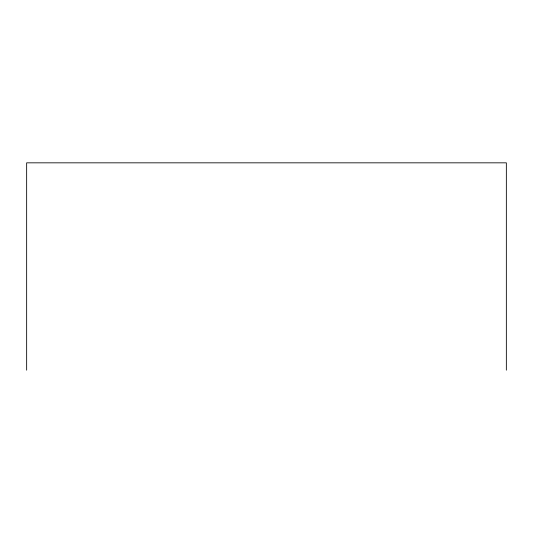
<?xml version="1.0" encoding="UTF-8"?>
<svg xmlns="http://www.w3.org/2000/svg" width="533" height="533" viewBox="0 0 533 533"><rect width="100%" height="100%" fill="white"/><g stroke="black" fill="none" stroke-linecap="round" stroke-linejoin="round"><path stroke-width="0.8" d="M506.35 370.168L506.35 162.832L26.65 162.832L26.65 370.168"/></g></svg>
